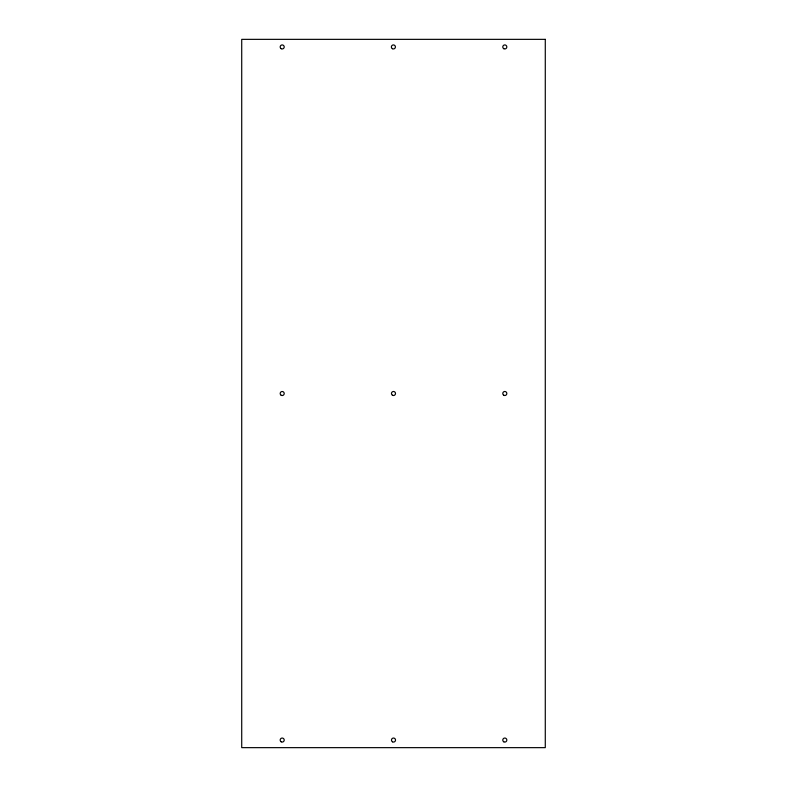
<?xml version="1.0" encoding="UTF-8"?>
<svg xmlns="http://www.w3.org/2000/svg" width="787" height="787" viewBox="0 0 787 787"><rect width="100%" height="100%" fill="white"/><g stroke="black" fill="none" stroke-linecap="round" stroke-linejoin="round"><path stroke-width="1.18" d="M545.283 39.35L241.717 39.35L241.717 747.65L545.283 747.65L545.283 39.35M503.788 395.251A2.027 2.027 0 0 0 506.828 393.5A2.027 2.027 0 0 0 503.788 391.749A2.027 2.027 0 0 0 503.788 395.251M392.467 395.251A2.027 2.027 0 0 0 395.507 393.5A2.027 2.027 0 0 0 392.467 391.749A2.027 2.027 0 0 0 392.467 395.251M281.185 395.271A2.027 2.027 0 0 0 284.215 393.52A2.027 2.027 0 0 0 281.185 391.769A2.027 2.027 0 0 0 281.185 395.271M281.185 741.816A2.027 2.027 0 0 0 284.215 740.065A2.027 2.027 0 0 0 281.185 738.304A2.027 2.027 0 0 0 281.185 741.816M392.487 741.816A2.027 2.027 0 0 0 395.527 740.065A2.027 2.027 0 0 0 392.487 738.304A2.027 2.027 0 0 0 392.487 741.816M503.788 741.816A2.027 2.027 0 0 0 506.828 740.065A2.027 2.027 0 0 0 503.788 738.304A2.027 2.027 0 0 0 503.788 741.816M503.788 48.696A2.027 2.027 0 0 0 506.828 46.935A2.027 2.027 0 0 0 503.788 45.184A2.027 2.027 0 0 0 503.788 48.696M392.388 48.696A2.027 2.027 0 0 0 395.418 46.935A2.027 2.027 0 0 0 392.388 45.184A2.027 2.027 0 0 0 392.388 48.696M281.185 48.696A2.027 2.027 0 0 0 284.215 46.935A2.027 2.027 0 0 0 281.185 45.184A2.027 2.027 0 0 0 281.185 48.696"/></g></svg>
